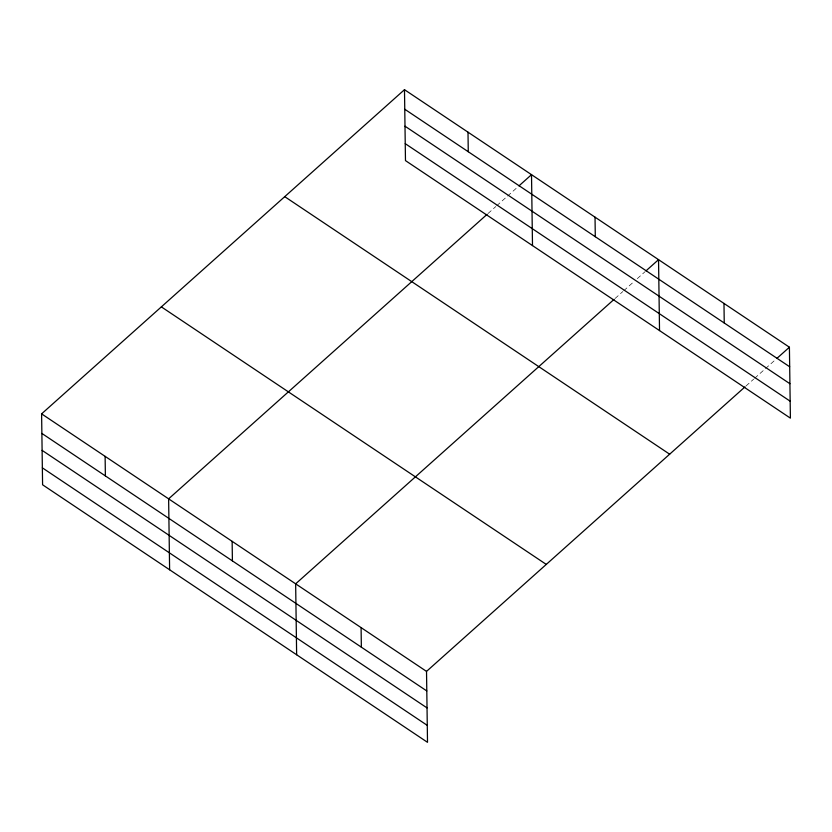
<?xml version="1.0" encoding="UTF-8"?>
<svg xmlns="http://www.w3.org/2000/svg" width="832" height="832" viewBox="0 0 832 832"><rect width="100%" height="100%" fill="white"/><g stroke="black" fill="none" stroke-linecap="round" stroke-linejoin="round"><path stroke-width="0.62" stroke-dasharray="4.16 3.12" d="M488.051 213.491L495.778 206.586M496.746 205.722L517.026 187.606M615.077 298.48L622.804 291.574M623.771 290.711L633.422 282.09M637.291 278.637L645.018 271.731M745.95 386.038L753.678 379.142M754.645 378.279L774.925 360.162"/><path stroke-width="1.25" d="M744.983 386.901L426.525 671.393L427.513 742.321L42.588 484.786L41.6 413.858L404.487 89.679L789.412 347.214L790.4 418.142L405.475 160.607L404.487 89.679M487.084 214.354L168.626 498.846L169.614 569.774M518.96 185.879L531.513 174.668L532.501 245.596M614.11 299.343L295.651 583.835L296.639 654.763M645.986 270.868L658.538 259.657L659.526 330.585M776.859 358.436L789.412 347.214M404.758 109.242L789.682 366.777M404.997 126.194L789.922 383.729M405.236 143.655L790.161 401.19M284.731 196.654L669.656 454.199M161.356 306.873L546.281 564.418M41.6 413.858L426.525 671.393M41.87 433.42L426.795 690.955M42.11 450.372L427.034 707.907M42.349 467.834L427.274 725.369M723.975 303.43L724.246 322.993M595.026 217.162L595.296 236.725M468 132.174L468.27 151.736M361.088 627.609L361.358 647.171M232.138 541.341L232.409 560.903M105.113 456.352L105.383 475.914"/></g></svg>
